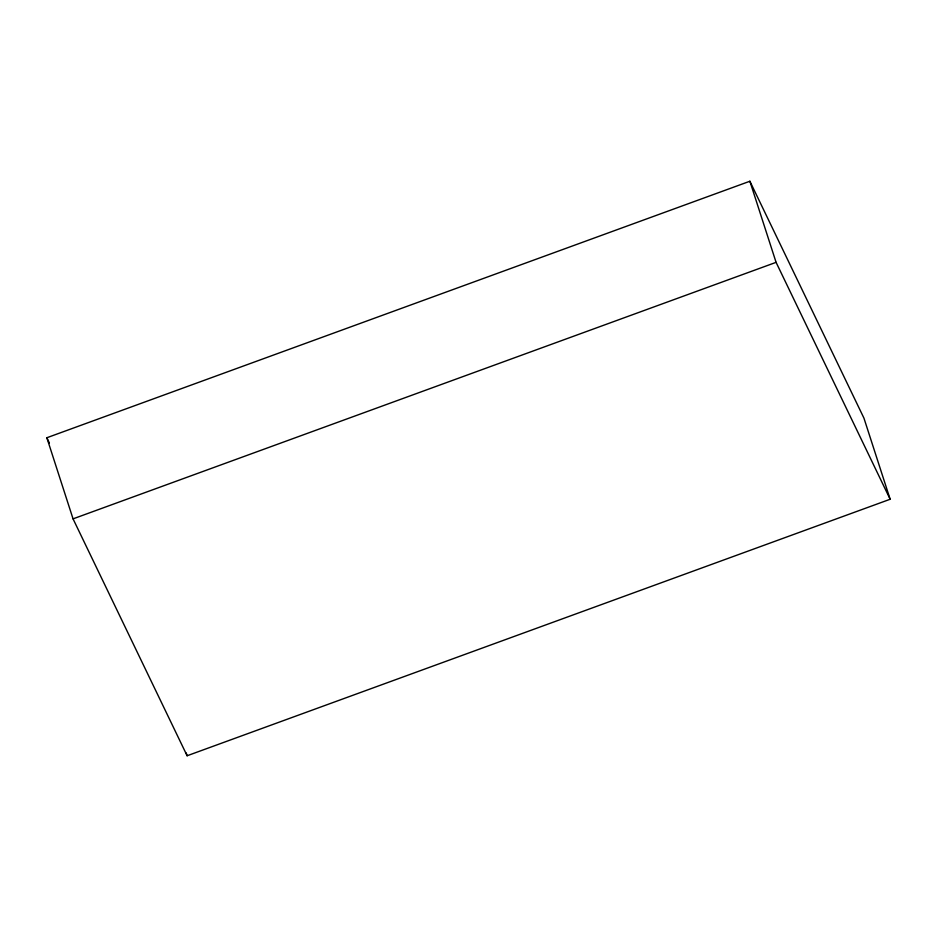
<?xml version="1.0" encoding="UTF-8"?>
<svg xmlns="http://www.w3.org/2000/svg" width="937" height="937" viewBox="0 0 937 937"><rect width="100%" height="100%" fill="white"/><g stroke="black" fill="none" stroke-linecap="round" stroke-linejoin="round"><path stroke-width="1.41" d="M46.85 437.743L749.881 181.239L863.949 418.148L890.15 499.257L187.119 755.761L73.051 518.852L46.85 437.743L49.38 443.014M73.051 518.852L776.082 262.348L890.15 499.257M749.881 181.239L776.082 262.348M186.229 753.008L187.119 755.761"/></g></svg>
